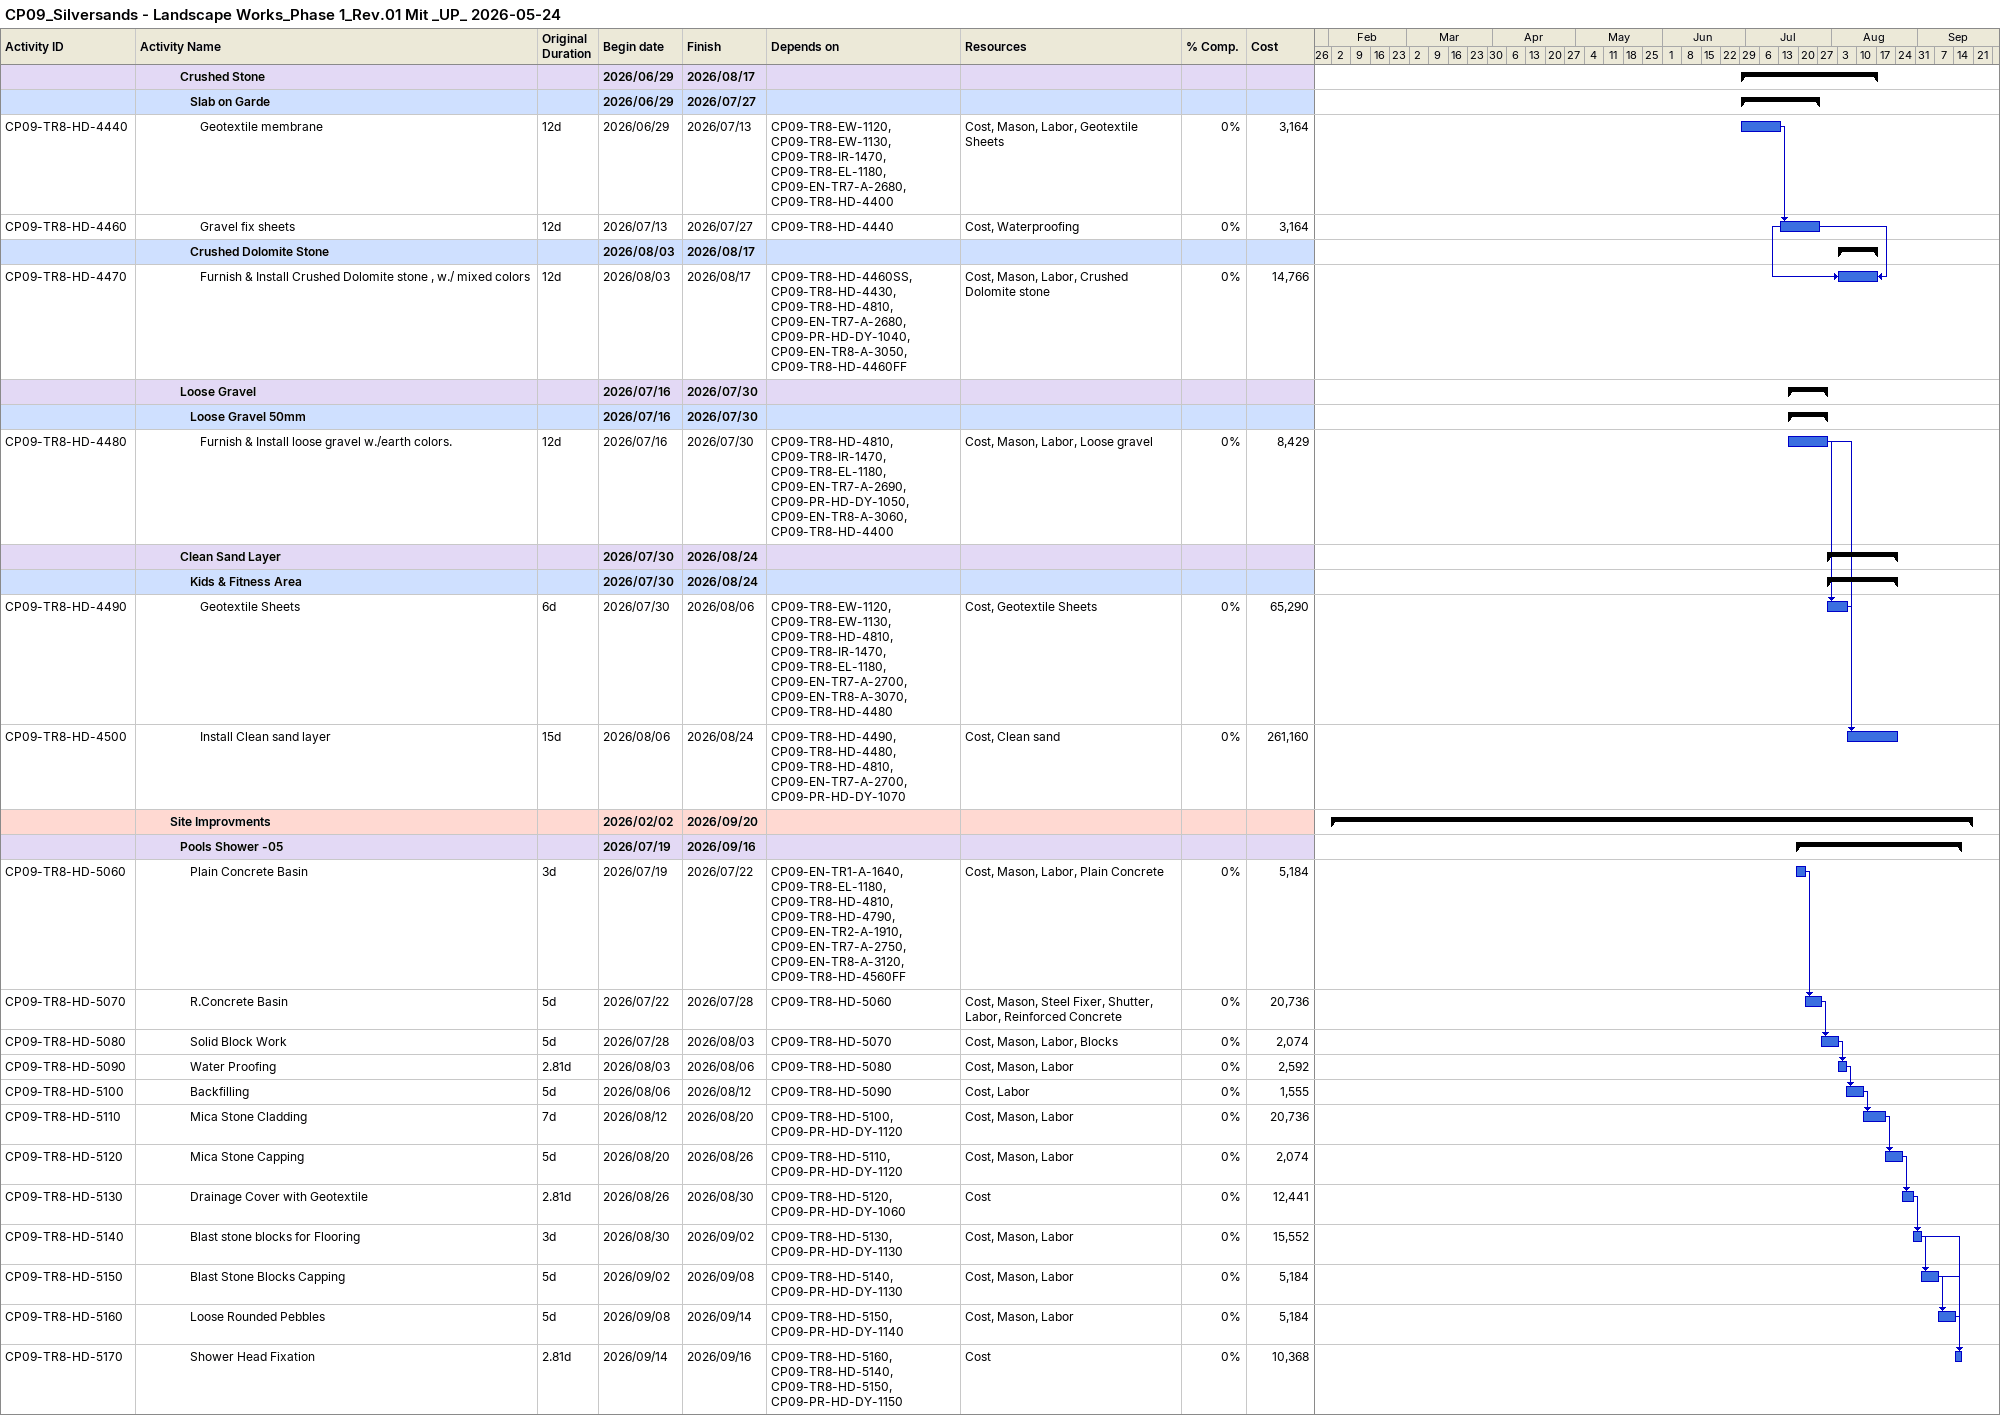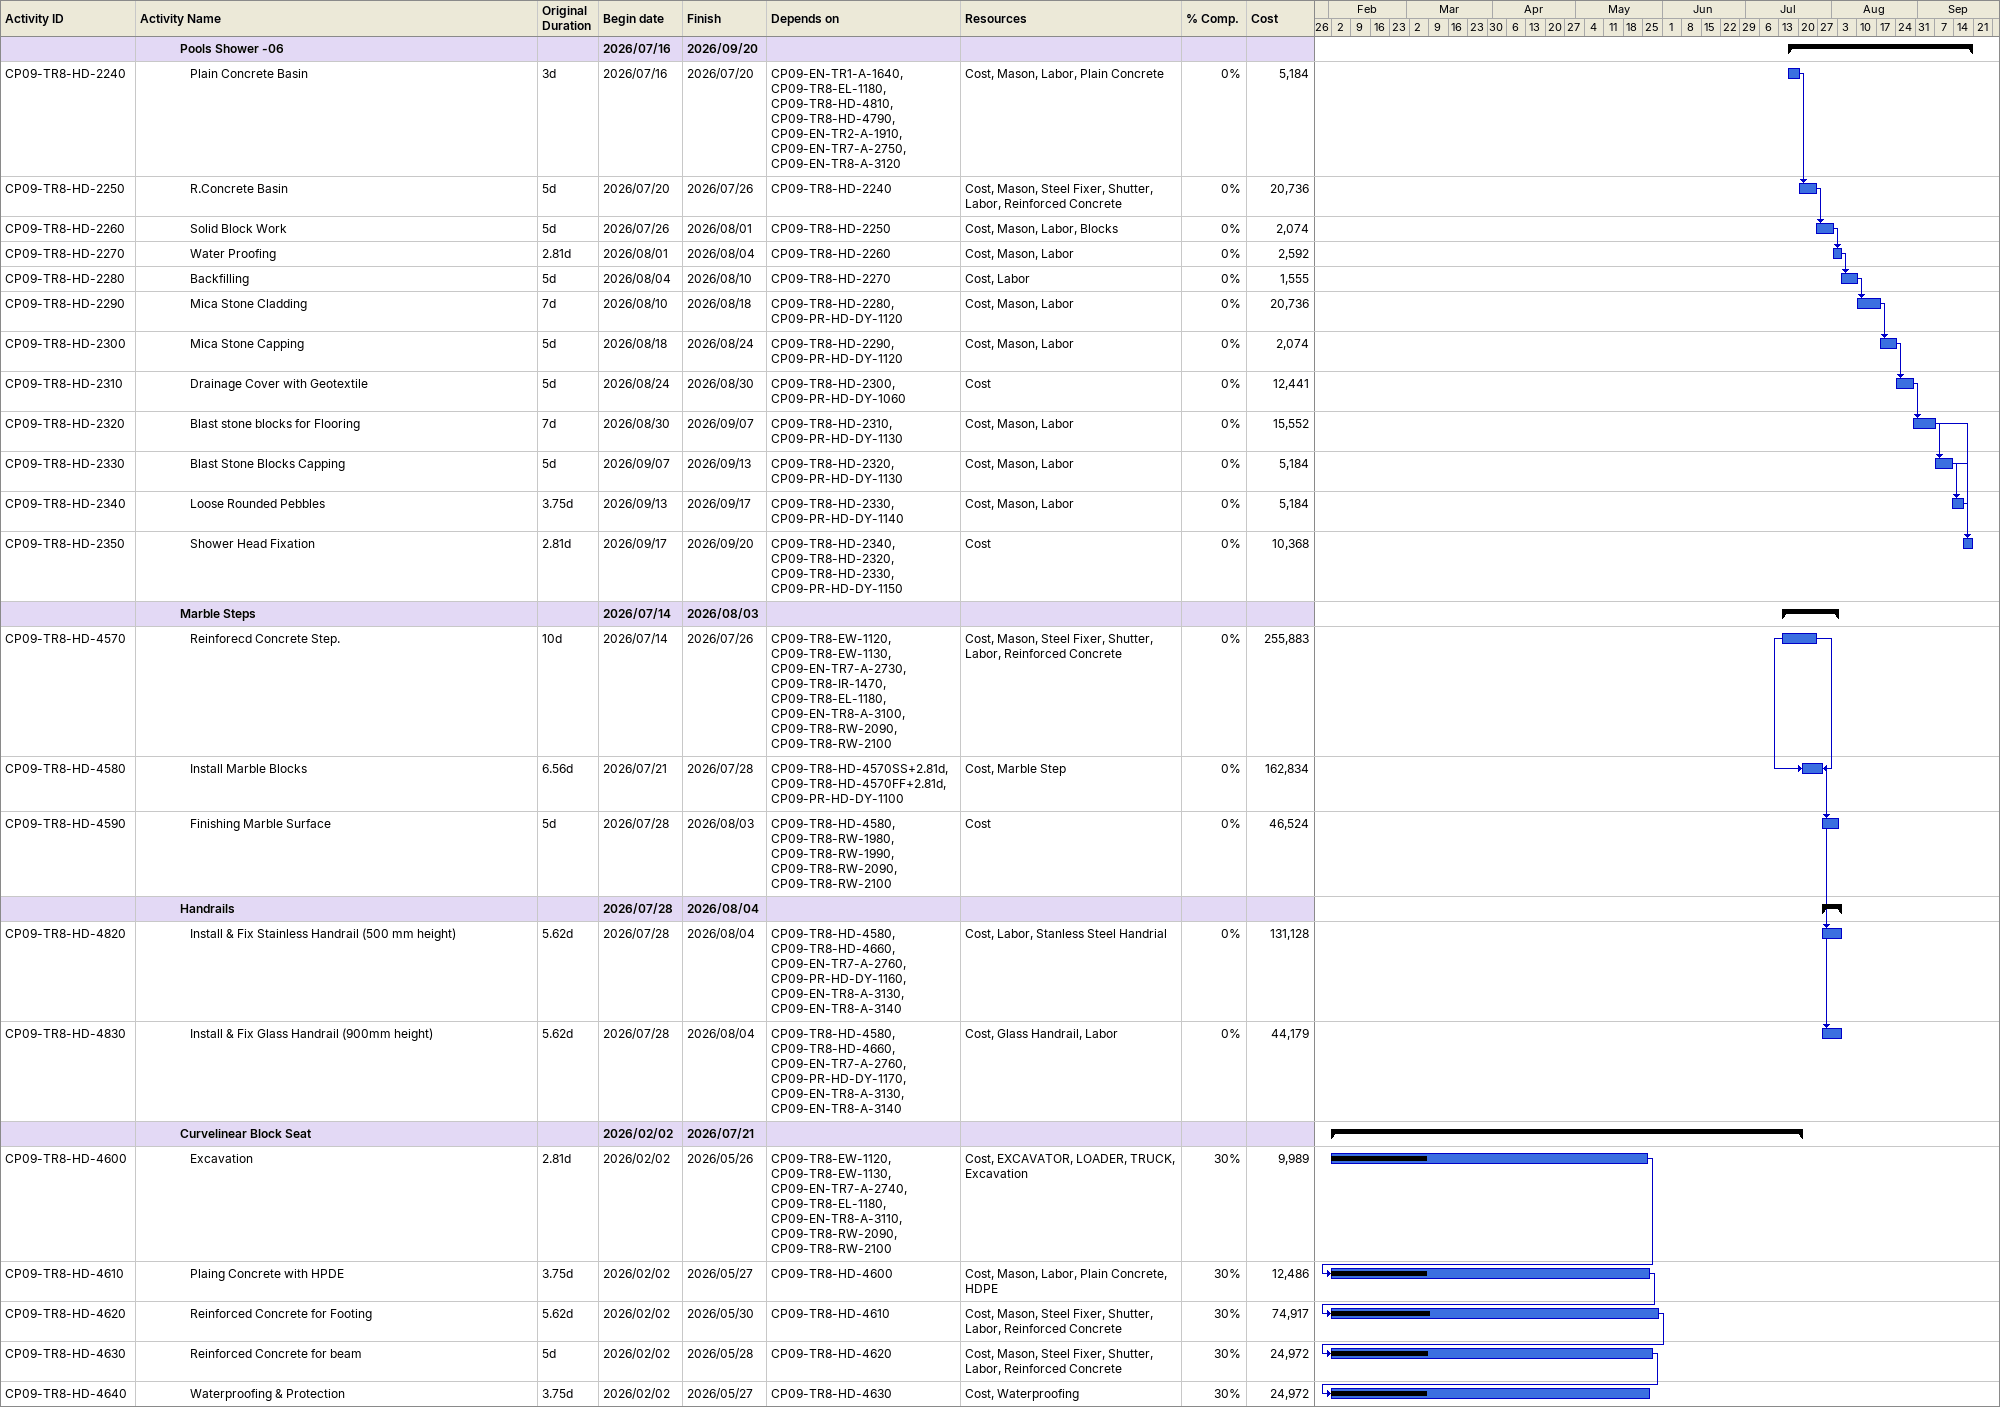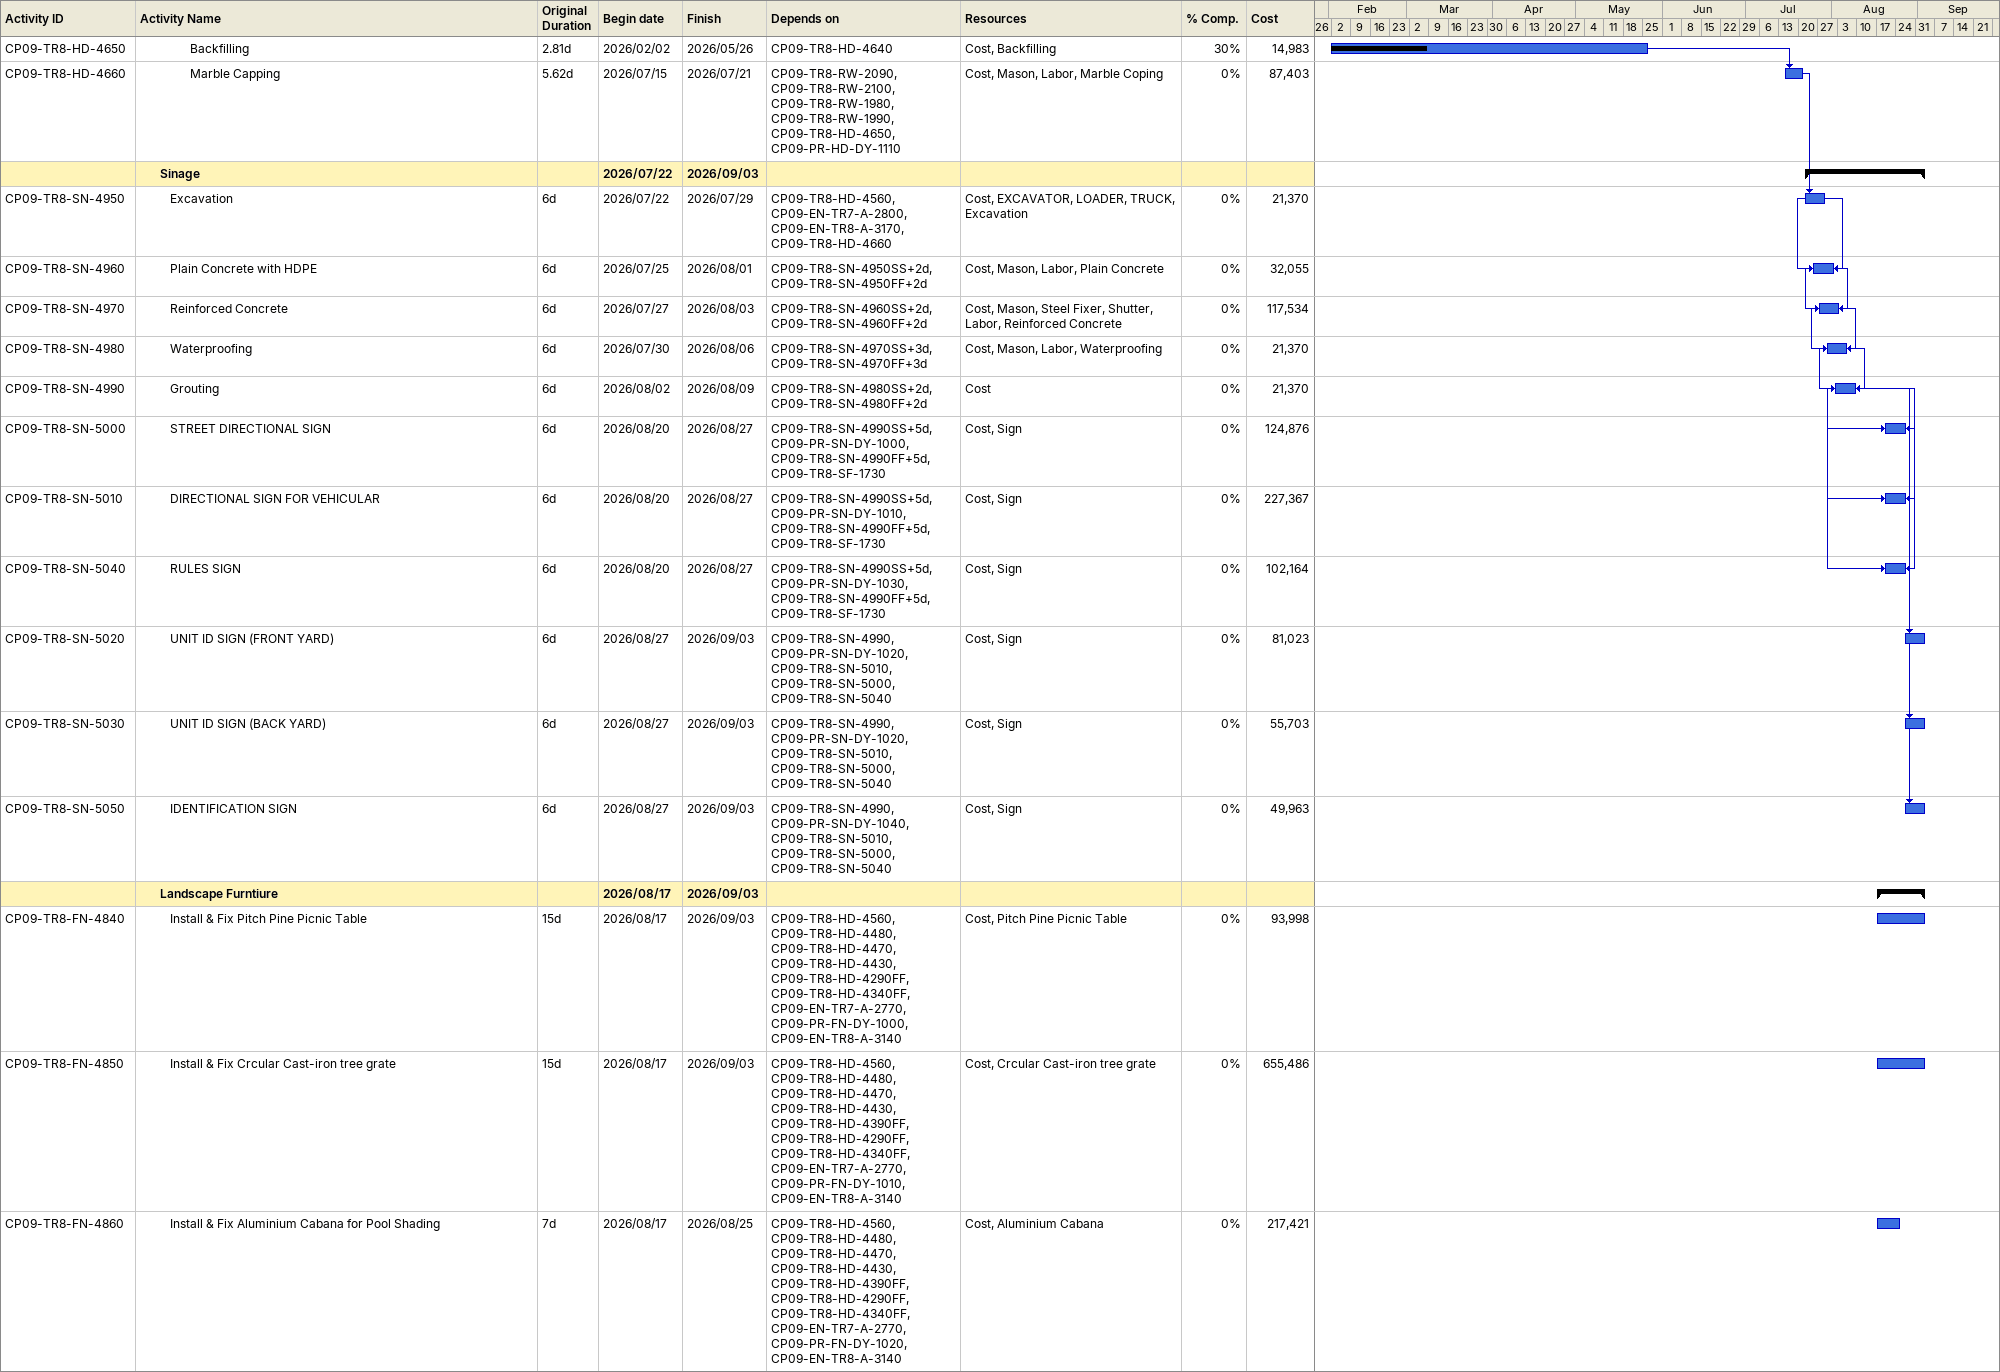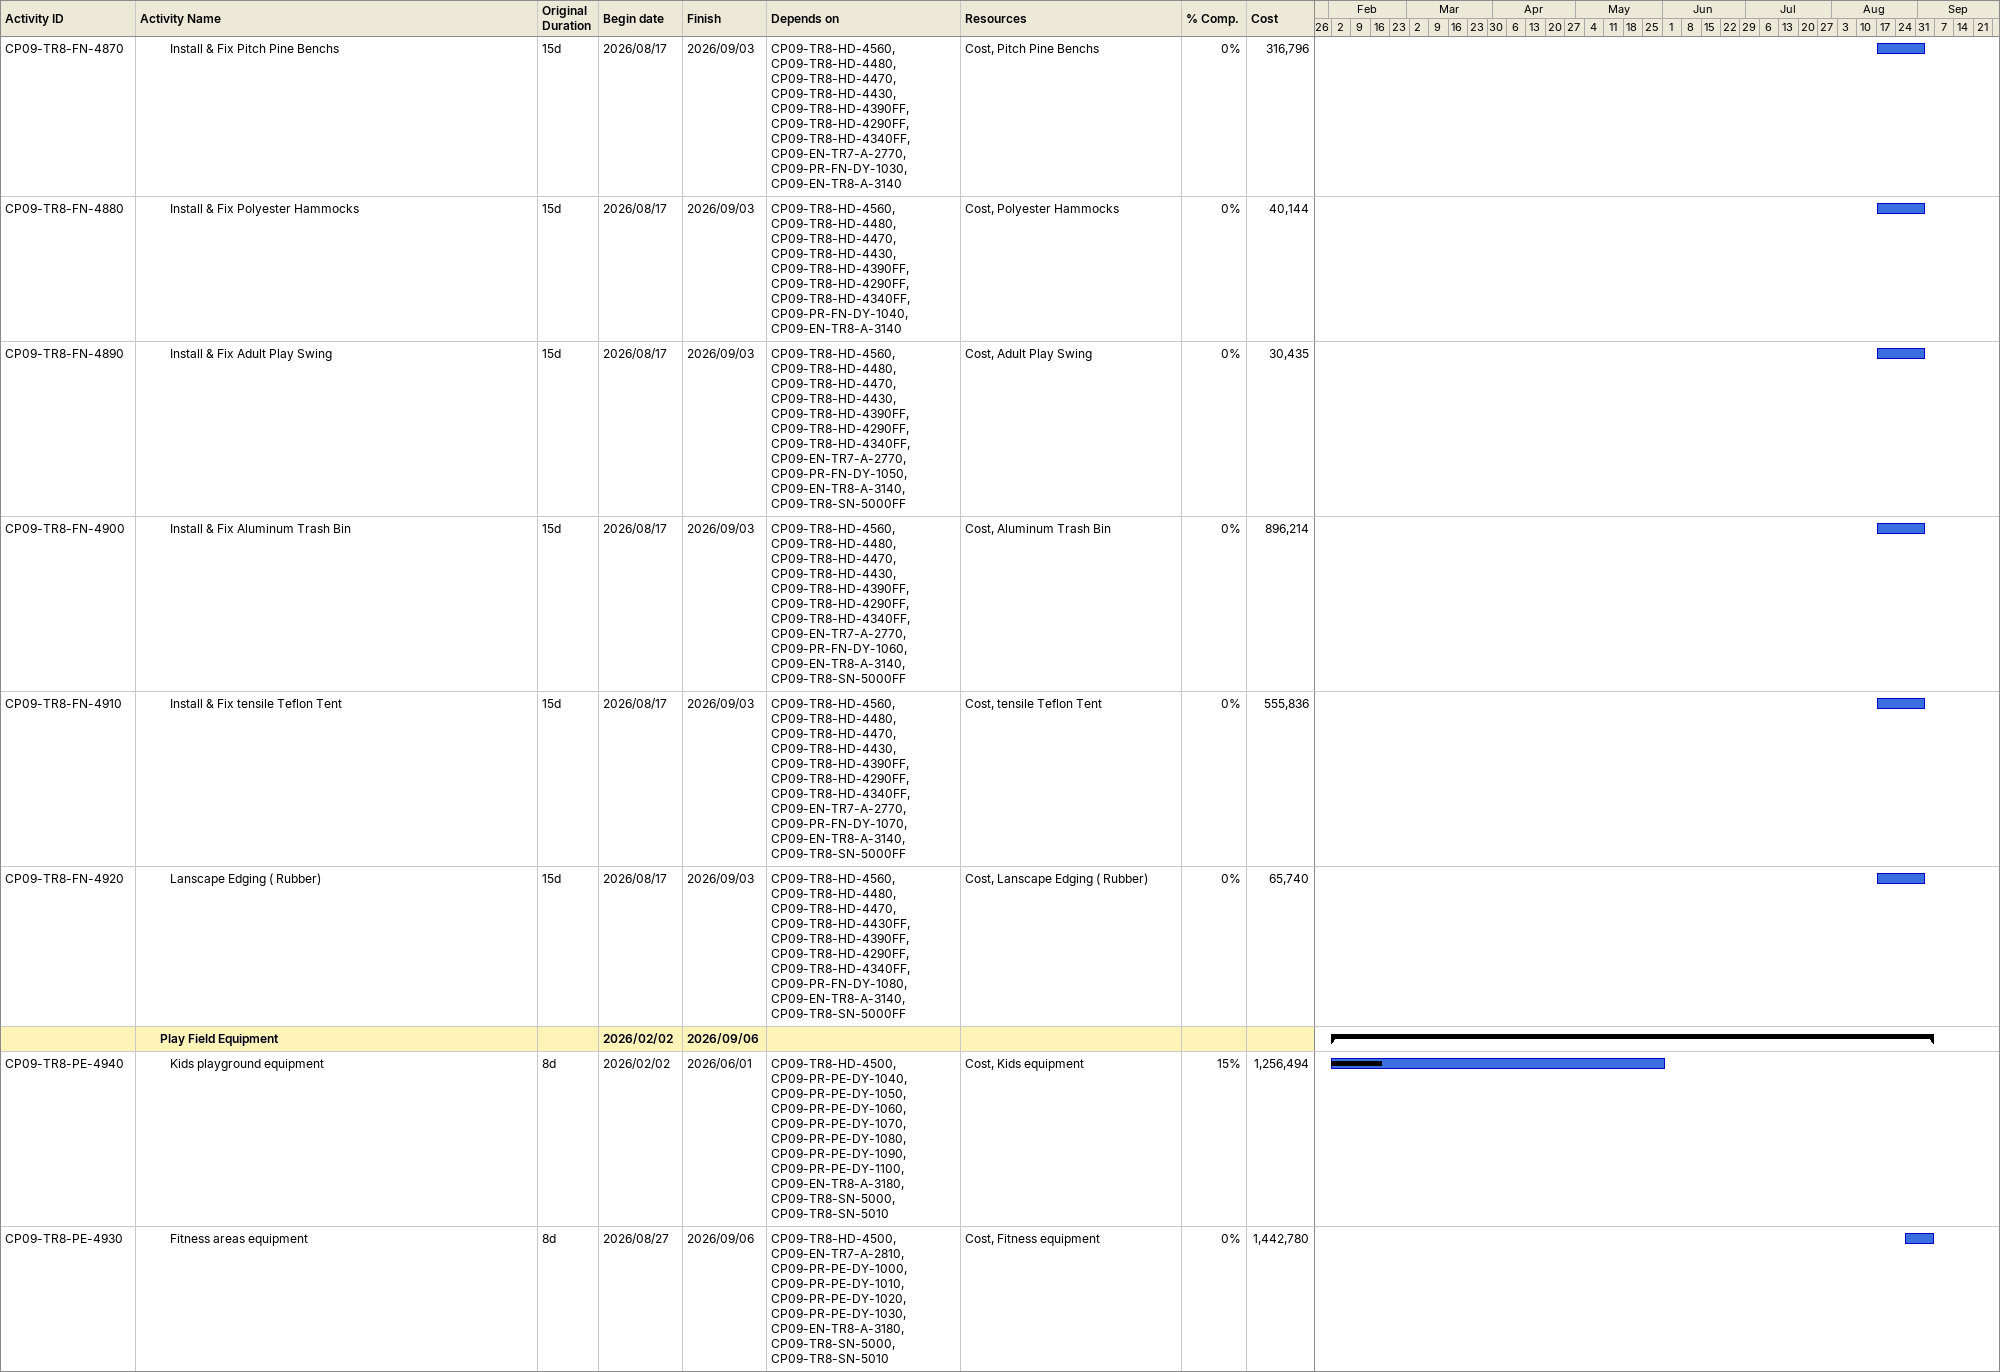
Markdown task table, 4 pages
CP09_Silversands - Landscape Works_Phase 1_Rev.01 Mit _UP_ 2026-05-24

| ID | Level | Task | Original duration | Start | Finish | Predecessors | Resources | % complete | Cost |
|---|---|---|---|---|---|---|---|---|---|
|  | 5 | **Crushed Stone** |  | 2026-06-29 | 2026-08-17 |  |  |  |  |
|  | 6 | **Slab on Garde** |  | 2026-06-29 | 2026-07-27 |  |  |  |  |
| CP09-TR8-HD-4440 | 7 | Geotextile membrane | 12d | 2026-06-29 | 2026-07-13 | CP09-TR8-EW-1120, CP09-TR8-EW-1130, CP09-TR8-IR-1470, CP09-TR8-EL-1180, CP09-EN-TR7-A-2680, CP09-TR8-HD-4400 | Cost, Mason, Labor, Geotextile Sheets | 0 | 3164 |
| CP09-TR8-HD-4460 | 7 | Gravel fix sheets | 12d | 2026-07-13 | 2026-07-27 | CP09-TR8-HD-4440 | Cost, Waterproofing | 0 | 3164 |
|  | 6 | **Crushed Dolomite Stone** |  | 2026-08-03 | 2026-08-17 |  |  |  |  |
| CP09-TR8-HD-4470 | 7 | Furnish & Install Crushed Dolomite stone , w./ mixed colors | 12d | 2026-08-03 | 2026-08-17 | CP09-TR8-HD-4460SS, CP09-TR8-HD-4430, CP09-TR8-HD-4810, CP09-EN-TR7-A-2680, CP09-PR-HD-DY-1040, CP09-EN-TR8-A-3050, CP09-TR8-HD-4460FF | Cost, Mason, Labor, Crushed Dolomite stone | 0 | 14766 |
|  | 5 | **Loose Gravel** |  | 2026-07-16 | 2026-07-30 |  |  |  |  |
|  | 6 | **Loose Gravel 50mm** |  | 2026-07-16 | 2026-07-30 |  |  |  |  |
| CP09-TR8-HD-4480 | 7 | Furnish & Install loose gravel w./earth colors. | 12d | 2026-07-16 | 2026-07-30 | CP09-TR8-HD-4810, CP09-TR8-IR-1470, CP09-TR8-EL-1180, CP09-EN-TR7-A-2690, CP09-PR-HD-DY-1050, CP09-EN-TR8-A-3060, CP09-TR8-HD-4400 | Cost, Mason, Labor, Loose gravel | 0 | 8429 |
|  | 5 | **Clean Sand Layer** |  | 2026-07-30 | 2026-08-24 |  |  |  |  |
|  | 6 | **Kids & Fitness Area** |  | 2026-07-30 | 2026-08-24 |  |  |  |  |
| CP09-TR8-HD-4490 | 7 | Geotextile Sheets | 6d | 2026-07-30 | 2026-08-06 | CP09-TR8-EW-1120, CP09-TR8-EW-1130, CP09-TR8-HD-4810, CP09-TR8-IR-1470, CP09-TR8-EL-1180, CP09-EN-TR7-A-2700, CP09-EN-TR8-A-3070, CP09-TR8-HD-4480 | Cost, Geotextile Sheets | 0 | 65290 |
| CP09-TR8-HD-4500 | 7 | Install Clean sand layer | 15d | 2026-08-06 | 2026-08-24 | CP09-TR8-HD-4490, CP09-TR8-HD-4480, CP09-TR8-HD-4810, CP09-EN-TR7-A-2700, CP09-PR-HD-DY-1070 | Cost, Clean sand | 0 | 261160 |
|  | 4 | **Site Improvments** |  | 2026-02-02 | 2026-09-20 |  |  |  |  |
|  | 5 | **Pools Shower -05** |  | 2026-07-19 | 2026-09-16 |  |  |  |  |
| CP09-TR8-HD-5060 | 6 | Plain Concrete Basin | 3d | 2026-07-19 | 2026-07-22 | CP09-EN-TR1-A-1640, CP09-TR8-EL-1180, CP09-TR8-HD-4810, CP09-TR8-HD-4790, CP09-EN-TR2-A-1910, CP09-EN-TR7-A-2750, CP09-EN-TR8-A-3120, CP09-TR8-HD-4560FF | Cost, Mason, Labor, Plain Concrete | 0 | 5184 |
| CP09-TR8-HD-5070 | 6 | R.Concrete Basin | 5d | 2026-07-22 | 2026-07-28 | CP09-TR8-HD-5060 | Cost, Mason, Steel Fixer, Shutter, Labor, Reinforced Concrete | 0 | 20736 |
| CP09-TR8-HD-5080 | 6 | Solid Block Work | 5d | 2026-07-28 | 2026-08-03 | CP09-TR8-HD-5070 | Cost, Mason, Labor, Blocks | 0 | 2074 |
| CP09-TR8-HD-5090 | 6 | Water Proofing | 2.81d | 2026-08-03 | 2026-08-06 | CP09-TR8-HD-5080 | Cost, Mason, Labor | 0 | 2592 |
| CP09-TR8-HD-5100 | 6 | Backfilling | 5d | 2026-08-06 | 2026-08-12 | CP09-TR8-HD-5090 | Cost, Labor | 0 | 1555 |
| CP09-TR8-HD-5110 | 6 | Mica Stone Cladding | 7d | 2026-08-12 | 2026-08-20 | CP09-TR8-HD-5100, CP09-PR-HD-DY-1120 | Cost, Mason, Labor | 0 | 20736 |
| CP09-TR8-HD-5120 | 6 | Mica Stone Capping | 5d | 2026-08-20 | 2026-08-26 | CP09-TR8-HD-5110, CP09-PR-HD-DY-1120 | Cost, Mason, Labor | 0 | 2074 |
| CP09-TR8-HD-5130 | 6 | Drainage Cover with Geotextile | 2.81d | 2026-08-26 | 2026-08-30 | CP09-TR8-HD-5120, CP09-PR-HD-DY-1060 | Cost | 0 | 12441 |
| CP09-TR8-HD-5140 | 6 | Blast stone blocks for Flooring | 3d | 2026-08-30 | 2026-09-02 | CP09-TR8-HD-5130, CP09-PR-HD-DY-1130 | Cost, Mason, Labor | 0 | 15552 |
| CP09-TR8-HD-5150 | 6 | Blast Stone Blocks Capping | 5d | 2026-09-02 | 2026-09-08 | CP09-TR8-HD-5140, CP09-PR-HD-DY-1130 | Cost, Mason, Labor | 0 | 5184 |
| CP09-TR8-HD-5160 | 6 | Loose Rounded Pebbles | 5d | 2026-09-08 | 2026-09-14 | CP09-TR8-HD-5150, CP09-PR-HD-DY-1140 | Cost, Mason, Labor | 0 | 5184 |
| CP09-TR8-HD-5170 | 6 | Shower Head Fixation | 2.81d | 2026-09-14 | 2026-09-16 | CP09-TR8-HD-5160, CP09-TR8-HD-5140, CP09-TR8-HD-5150, CP09-PR-HD-DY-1150 | Cost | 0 | 10368 |
|  | 5 | **Pools Shower -06** |  | 2026-07-16 | 2026-09-20 |  |  |  |  |
| CP09-TR8-HD-2240 | 6 | Plain Concrete Basin | 3d | 2026-07-16 | 2026-07-20 | CP09-EN-TR1-A-1640, CP09-TR8-EL-1180, CP09-TR8-HD-4810, CP09-TR8-HD-4790, CP09-EN-TR2-A-1910, CP09-EN-TR7-A-2750, CP09-EN-TR8-A-3120 | Cost, Mason, Labor, Plain Concrete | 0 | 5184 |
| CP09-TR8-HD-2250 | 6 | R.Concrete Basin | 5d | 2026-07-20 | 2026-07-26 | CP09-TR8-HD-2240 | Cost, Mason, Steel Fixer, Shutter, Labor, Reinforced Concrete | 0 | 20736 |
| CP09-TR8-HD-2260 | 6 | Solid Block Work | 5d | 2026-07-26 | 2026-08-01 | CP09-TR8-HD-2250 | Cost, Mason, Labor, Blocks | 0 | 2074 |
| CP09-TR8-HD-2270 | 6 | Water Proofing | 2.81d | 2026-08-01 | 2026-08-04 | CP09-TR8-HD-2260 | Cost, Mason, Labor | 0 | 2592 |
| CP09-TR8-HD-2280 | 6 | Backfilling | 5d | 2026-08-04 | 2026-08-10 | CP09-TR8-HD-2270 | Cost, Labor | 0 | 1555 |
| CP09-TR8-HD-2290 | 6 | Mica Stone Cladding | 7d | 2026-08-10 | 2026-08-18 | CP09-TR8-HD-2280, CP09-PR-HD-DY-1120 | Cost, Mason, Labor | 0 | 20736 |
| CP09-TR8-HD-2300 | 6 | Mica Stone Capping | 5d | 2026-08-18 | 2026-08-24 | CP09-TR8-HD-2290, CP09-PR-HD-DY-1120 | Cost, Mason, Labor | 0 | 2074 |
| CP09-TR8-HD-2310 | 6 | Drainage Cover with Geotextile | 5d | 2026-08-24 | 2026-08-30 | CP09-TR8-HD-2300, CP09-PR-HD-DY-1060 | Cost | 0 | 12441 |
| CP09-TR8-HD-2320 | 6 | Blast stone blocks for Flooring | 7d | 2026-08-30 | 2026-09-07 | CP09-TR8-HD-2310, CP09-PR-HD-DY-1130 | Cost, Mason, Labor | 0 | 15552 |
| CP09-TR8-HD-2330 | 6 | Blast Stone Blocks Capping | 5d | 2026-09-07 | 2026-09-13 | CP09-TR8-HD-2320, CP09-PR-HD-DY-1130 | Cost, Mason, Labor | 0 | 5184 |
| CP09-TR8-HD-2340 | 6 | Loose Rounded Pebbles | 3.75d | 2026-09-13 | 2026-09-17 | CP09-TR8-HD-2330, CP09-PR-HD-DY-1140 | Cost, Mason, Labor | 0 | 5184 |
| CP09-TR8-HD-2350 | 6 | Shower Head Fixation | 2.81d | 2026-09-17 | 2026-09-20 | CP09-TR8-HD-2340, CP09-TR8-HD-2320, CP09-TR8-HD-2330, CP09-PR-HD-DY-1150 | Cost | 0 | 10368 |
|  | 5 | **Marble Steps** |  | 2026-07-14 | 2026-08-03 |  |  |  |  |
| CP09-TR8-HD-4570 | 6 | Reinforecd Concrete Step. | 10d | 2026-07-14 | 2026-07-26 | CP09-TR8-EW-1120, CP09-TR8-EW-1130, CP09-EN-TR7-A-2730, CP09-TR8-IR-1470, CP09-TR8-EL-1180, CP09-EN-TR8-A-3100, CP09-TR8-RW-2090, CP09-TR8-RW-2100 | Cost, Mason, Steel Fixer, Shutter, Labor, Reinforced Concrete | 0 | 255883 |
| CP09-TR8-HD-4580 | 6 | Install Marble Blocks | 6.56d | 2026-07-21 | 2026-07-28 | CP09-TR8-HD-4570SS+2.81d, CP09-TR8-HD-4570FF+2.81d, CP09-PR-HD-DY-1100 | Cost, Marble Step | 0 | 162834 |
| CP09-TR8-HD-4590 | 6 | Finishing Marble Surface | 5d | 2026-07-28 | 2026-08-03 | CP09-TR8-HD-4580, CP09-TR8-RW-1980, CP09-TR8-RW-1990, CP09-TR8-RW-2090, CP09-TR8-RW-2100 | Cost | 0 | 46524 |
|  | 5 | **Handrails** |  | 2026-07-28 | 2026-08-04 |  |  |  |  |
| CP09-TR8-HD-4820 | 6 | Install & Fix Stainless Handrail (500 mm height) | 5.62d | 2026-07-28 | 2026-08-04 | CP09-TR8-HD-4580, CP09-TR8-HD-4660, CP09-EN-TR7-A-2760, CP09-PR-HD-DY-1160, CP09-EN-TR8-A-3130, CP09-EN-TR8-A-3140 | Cost, Labor, Stanless Steel Handrial | 0 | 131128 |
| CP09-TR8-HD-4830 | 6 | Install & Fix Glass Handrail (900mm height) | 5.62d | 2026-07-28 | 2026-08-04 | CP09-TR8-HD-4580, CP09-TR8-HD-4660, CP09-EN-TR7-A-2760, CP09-PR-HD-DY-1170, CP09-EN-TR8-A-3130, CP09-EN-TR8-A-3140 | Cost, Glass Handrail, Labor | 0 | 44179 |
|  | 5 | **Curvelinear Block Seat** |  | 2026-02-02 | 2026-07-21 |  |  |  |  |
| CP09-TR8-HD-4600 | 6 | Excavation | 2.81d | 2026-02-02 | 2026-05-26 | CP09-TR8-EW-1120, CP09-TR8-EW-1130, CP09-EN-TR7-A-2740, CP09-TR8-EL-1180, CP09-EN-TR8-A-3110, CP09-TR8-RW-2090, CP09-TR8-RW-2100 | Cost, EXCAVATOR, LOADER, TRUCK, Excavation | 30 | 9989 |
| CP09-TR8-HD-4610 | 6 | Plaing Concrete with HPDE | 3.75d | 2026-02-02 | 2026-05-27 | CP09-TR8-HD-4600 | Cost, Mason, Labor, Plain Concrete, HDPE | 30 | 12486 |
| CP09-TR8-HD-4620 | 6 | Reinforced Concrete for Footing | 5.62d | 2026-02-02 | 2026-05-30 | CP09-TR8-HD-4610 | Cost, Mason, Steel Fixer, Shutter, Labor, Reinforced Concrete | 30 | 74917 |
| CP09-TR8-HD-4630 | 6 | Reinforced Concrete for beam | 5d | 2026-02-02 | 2026-05-28 | CP09-TR8-HD-4620 | Cost, Mason, Steel Fixer, Shutter, Labor, Reinforced Concrete | 30 | 24972 |
| CP09-TR8-HD-4640 | 6 | Waterproofing & Protection | 3.75d | 2026-02-02 | 2026-05-27 | CP09-TR8-HD-4630 | Cost, Waterproofing | 30 | 24972 |
| CP09-TR8-HD-4650 | 6 | Backfilling | 2.81d | 2026-02-02 | 2026-05-26 | CP09-TR8-HD-4640 | Cost, Backfilling | 30 | 14983 |
| CP09-TR8-HD-4660 | 6 | Marble Capping | 5.62d | 2026-07-15 | 2026-07-21 | CP09-TR8-RW-2090, CP09-TR8-RW-2100, CP09-TR8-RW-1980, CP09-TR8-RW-1990, CP09-TR8-HD-4650, CP09-PR-HD-DY-1110 | Cost, Mason, Labor, Marble Coping | 0 | 87403 |
|  | 3 | **Sinage** |  | 2026-07-22 | 2026-09-03 |  |  |  |  |
| CP09-TR8-SN-4950 | 4 | Excavation | 6d | 2026-07-22 | 2026-07-29 | CP09-TR8-HD-4560, CP09-EN-TR7-A-2800, CP09-EN-TR8-A-3170, CP09-TR8-HD-4660 | Cost, EXCAVATOR, LOADER, TRUCK, Excavation | 0 | 21370 |
| CP09-TR8-SN-4960 | 4 | Plain Concrete with HDPE | 6d | 2026-07-25 | 2026-08-01 | CP09-TR8-SN-4950SS+2d, CP09-TR8-SN-4950FF+2d | Cost, Mason, Labor, Plain Concrete | 0 | 32055 |
| CP09-TR8-SN-4970 | 4 | Reinforced Concrete | 6d | 2026-07-27 | 2026-08-03 | CP09-TR8-SN-4960SS+2d, CP09-TR8-SN-4960FF+2d | Cost, Mason, Steel Fixer, Shutter, Labor, Reinforced Concrete | 0 | 117534 |
| CP09-TR8-SN-4980 | 4 | Waterproofing | 6d | 2026-07-30 | 2026-08-06 | CP09-TR8-SN-4970SS+3d, CP09-TR8-SN-4970FF+3d | Cost, Mason, Labor, Waterproofing | 0 | 21370 |
| CP09-TR8-SN-4990 | 4 | Grouting | 6d | 2026-08-02 | 2026-08-09 | CP09-TR8-SN-4980SS+2d, CP09-TR8-SN-4980FF+2d | Cost | 0 | 21370 |
| CP09-TR8-SN-5000 | 4 | STREET DIRECTIONAL SIGN | 6d | 2026-08-20 | 2026-08-27 | CP09-TR8-SN-4990SS+5d, CP09-PR-SN-DY-1000, CP09-TR8-SN-4990FF+5d, CP09-TR8-SF-1730 | Cost, Sign | 0 | 124876 |
| CP09-TR8-SN-5010 | 4 | DIRECTIONAL SIGN FOR VEHICULAR | 6d | 2026-08-20 | 2026-08-27 | CP09-TR8-SN-4990SS+5d, CP09-PR-SN-DY-1010, CP09-TR8-SN-4990FF+5d, CP09-TR8-SF-1730 | Cost, Sign | 0 | 227367 |
| CP09-TR8-SN-5040 | 4 | RULES SIGN | 6d | 2026-08-20 | 2026-08-27 | CP09-TR8-SN-4990SS+5d, CP09-PR-SN-DY-1030, CP09-TR8-SN-4990FF+5d, CP09-TR8-SF-1730 | Cost, Sign | 0 | 102164 |
| CP09-TR8-SN-5020 | 4 | UNIT ID SIGN (FRONT YARD) | 6d | 2026-08-27 | 2026-09-03 | CP09-TR8-SN-4990, CP09-PR-SN-DY-1020, CP09-TR8-SN-5010, CP09-TR8-SN-5000, CP09-TR8-SN-5040 | Cost, Sign | 0 | 81023 |
| CP09-TR8-SN-5030 | 4 | UNIT ID SIGN (BACK YARD) | 6d | 2026-08-27 | 2026-09-03 | CP09-TR8-SN-4990, CP09-PR-SN-DY-1020, CP09-TR8-SN-5010, CP09-TR8-SN-5000, CP09-TR8-SN-5040 | Cost, Sign | 0 | 55703 |
| CP09-TR8-SN-5050 | 4 | IDENTIFICATION SIGN | 6d | 2026-08-27 | 2026-09-03 | CP09-TR8-SN-4990, CP09-PR-SN-DY-1040, CP09-TR8-SN-5010, CP09-TR8-SN-5000, CP09-TR8-SN-5040 | Cost, Sign | 0 | 49963 |
|  | 3 | **Landscape Furntiure** |  | 2026-08-17 | 2026-09-03 |  |  |  |  |
| CP09-TR8-FN-4840 | 4 | Install & Fix Pitch Pine Picnic Table | 15d | 2026-08-17 | 2026-09-03 | CP09-TR8-HD-4560, CP09-TR8-HD-4480, CP09-TR8-HD-4470, CP09-TR8-HD-4430, CP09-TR8-HD-4290FF, CP09-TR8-HD-4340FF, CP09-EN-TR7-A-2770, CP09-PR-FN-DY-1000, CP09-EN-TR8-A-3140 | Cost, Pitch Pine Picnic Table | 0 | 93998 |
| CP09-TR8-FN-4850 | 4 | Install & Fix Crcular Cast-iron tree grate | 15d | 2026-08-17 | 2026-09-03 | CP09-TR8-HD-4560, CP09-TR8-HD-4480, CP09-TR8-HD-4470, CP09-TR8-HD-4430, CP09-TR8-HD-4390FF, CP09-TR8-HD-4290FF, CP09-TR8-HD-4340FF, CP09-EN-TR7-A-2770, CP09-PR-FN-DY-1010, CP09-EN-TR8-A-3140 | Cost, Crcular Cast-iron tree grate | 0 | 655486 |
| CP09-TR8-FN-4860 | 4 | Install & Fix Aluminium Cabana for Pool Shading | 7d | 2026-08-17 | 2026-08-25 | CP09-TR8-HD-4560, CP09-TR8-HD-4480, CP09-TR8-HD-4470, CP09-TR8-HD-4430, CP09-TR8-HD-4390FF, CP09-TR8-HD-4290FF, CP09-TR8-HD-4340FF, CP09-EN-TR7-A-2770, CP09-PR-FN-DY-1020, CP09-EN-TR8-A-3140 | Cost, Aluminium Cabana | 0 | 217421 |
| CP09-TR8-FN-4870 | 4 | Install & Fix Pitch Pine Benchs | 15d | 2026-08-17 | 2026-09-03 | CP09-TR8-HD-4560, CP09-TR8-HD-4480, CP09-TR8-HD-4470, CP09-TR8-HD-4430, CP09-TR8-HD-4390FF, CP09-TR8-HD-4290FF, CP09-TR8-HD-4340FF, CP09-EN-TR7-A-2770, CP09-PR-FN-DY-1030, CP09-EN-TR8-A-3140 | Cost, Pitch Pine Benchs | 0 | 316796 |
| CP09-TR8-FN-4880 | 4 | Install & Fix Polyester Hammocks | 15d | 2026-08-17 | 2026-09-03 | CP09-TR8-HD-4560, CP09-TR8-HD-4480, CP09-TR8-HD-4470, CP09-TR8-HD-4430, CP09-TR8-HD-4390FF, CP09-TR8-HD-4290FF, CP09-TR8-HD-4340FF, CP09-PR-FN-DY-1040, CP09-EN-TR8-A-3140 | Cost, Polyester Hammocks | 0 | 40144 |
| CP09-TR8-FN-4890 | 4 | Install & Fix Adult Play Swing | 15d | 2026-08-17 | 2026-09-03 | CP09-TR8-HD-4560, CP09-TR8-HD-4480, CP09-TR8-HD-4470, CP09-TR8-HD-4430, CP09-TR8-HD-4390FF, CP09-TR8-HD-4290FF, CP09-TR8-HD-4340FF, CP09-EN-TR7-A-2770, CP09-PR-FN-DY-1050, CP09-EN-TR8-A-3140, CP09-TR8-SN-5000FF | Cost, Adult Play Swing | 0 | 30435 |
| CP09-TR8-FN-4900 | 4 | Install & Fix Aluminum Trash Bin | 15d | 2026-08-17 | 2026-09-03 | CP09-TR8-HD-4560, CP09-TR8-HD-4480, CP09-TR8-HD-4470, CP09-TR8-HD-4430, CP09-TR8-HD-4390FF, CP09-TR8-HD-4290FF, CP09-TR8-HD-4340FF, CP09-EN-TR7-A-2770, CP09-PR-FN-DY-1060, CP09-EN-TR8-A-3140, CP09-TR8-SN-5000FF | Cost, Aluminum Trash Bin | 0 | 896214 |
| CP09-TR8-FN-4910 | 4 | Install & Fix tensile Teflon Tent | 15d | 2026-08-17 | 2026-09-03 | CP09-TR8-HD-4560, CP09-TR8-HD-4480, CP09-TR8-HD-4470, CP09-TR8-HD-4430, CP09-TR8-HD-4390FF, CP09-TR8-HD-4290FF, CP09-TR8-HD-4340FF, CP09-EN-TR7-A-2770, CP09-PR-FN-DY-1070, CP09-EN-TR8-A-3140, CP09-TR8-SN-5000FF | Cost, tensile Teflon Tent | 0 | 555836 |
| CP09-TR8-FN-4920 | 4 | Lanscape Edging ( Rubber) | 15d | 2026-08-17 | 2026-09-03 | CP09-TR8-HD-4560, CP09-TR8-HD-4480, CP09-TR8-HD-4470, CP09-TR8-HD-4430FF, CP09-TR8-HD-4390FF, CP09-TR8-HD-4290FF, CP09-TR8-HD-4340FF, CP09-PR-FN-DY-1080, CP09-EN-TR8-A-3140, CP09-TR8-SN-5000FF | Cost, Lanscape Edging ( Rubber) | 0 | 65740 |
|  | 3 | **Play Field Equipment** |  | 2026-02-02 | 2026-09-06 |  |  |  |  |
| CP09-TR8-PE-4940 | 4 | Kids playground equipment | 8d | 2026-02-02 | 2026-06-01 | CP09-TR8-HD-4500, CP09-PR-PE-DY-1040, CP09-PR-PE-DY-1050, CP09-PR-PE-DY-1060, CP09-PR-PE-DY-1070, CP09-PR-PE-DY-1080, CP09-PR-PE-DY-1090, CP09-PR-PE-DY-1100, CP09-EN-TR8-A-3180, CP09-TR8-SN-5000, CP09-TR8-SN-5010 | Cost, Kids equipment | 15 | 1256494 |
| CP09-TR8-PE-4930 | 4 | Fitness areas equipment | 8d | 2026-08-27 | 2026-09-06 | CP09-TR8-HD-4500, CP09-EN-TR7-A-2810, CP09-PR-PE-DY-1000, CP09-PR-PE-DY-1010, CP09-PR-PE-DY-1020, CP09-PR-PE-DY-1030, CP09-EN-TR8-A-3180, CP09-TR8-SN-5000, CP09-TR8-SN-5010 | Cost, Fitness equipment | 0 | 1442780 |
